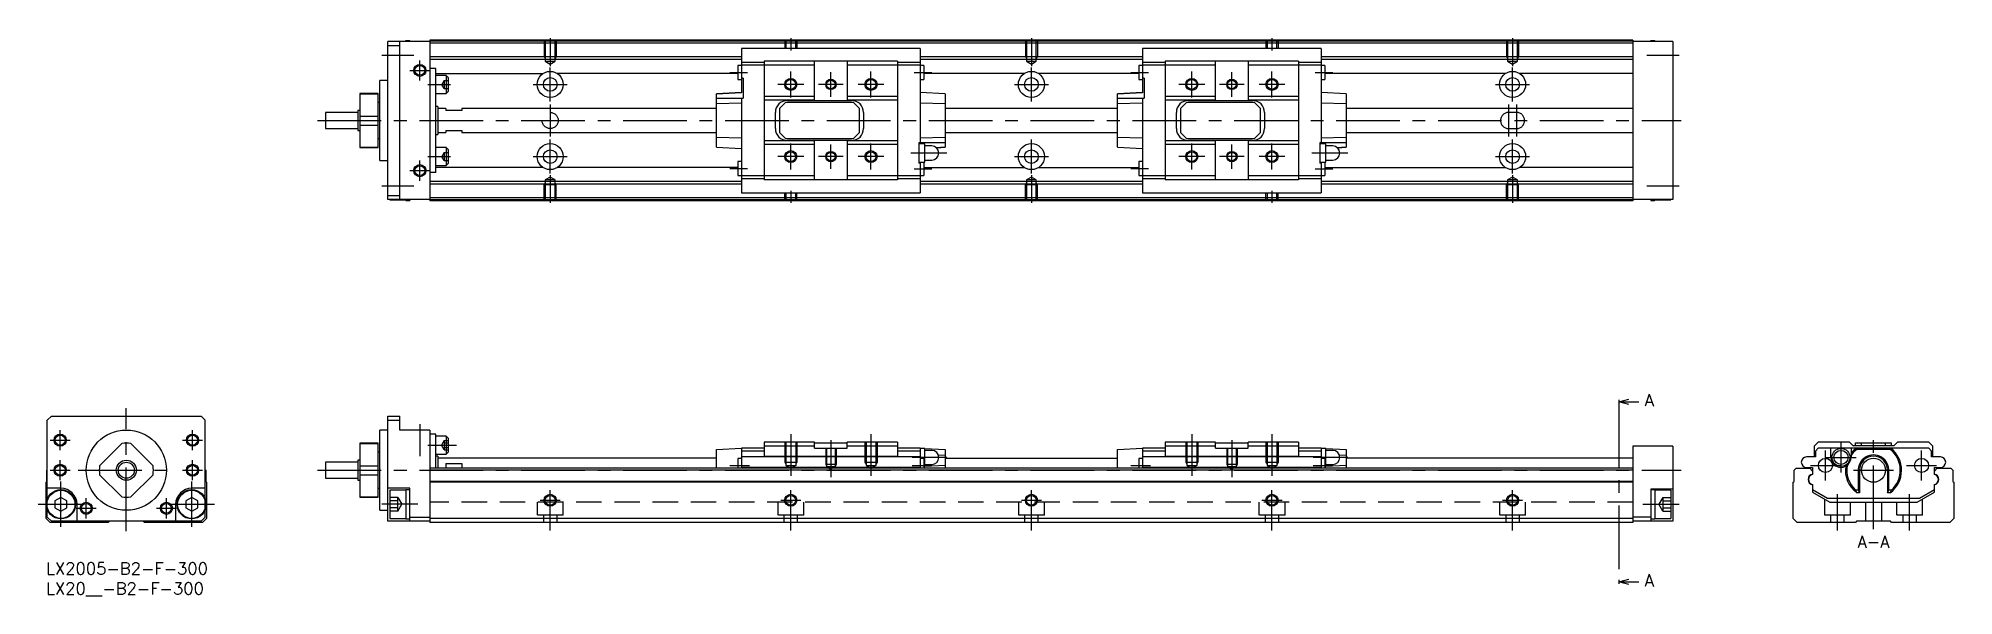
# Model space of a CAD drawing. Extents: x -2 to 476, y -8 to 131.
import ezdxf

# ---------------------------------------------------------------- set-up
doc = ezdxf.new("R2010")
doc.units = 0
doc.header["$LTSCALE"] = 0.5
doc.linetypes.add('CENTER', pattern=[50.8, 31.75, -6.35, 6.35, -6.35])
doc.linetypes.add('DASHED', pattern=[19.05, 12.7, -6.35])
for name, color, linetype in [('MSM_CENTER', 1, 'CENTER'), ('MSM_CONTINUOUS', 7, 'CONTINUOUS'), ('MSM_DASHED', 4, 'DASHED'), ('MSM_NARROW', 5, 'CONTINUOUS'), ('MSM_PART_NUMBER', 7, 'CONTINUOUS')]:
    doc.layers.add(name, color=color, linetype=linetype)
doc.styles.get("Standard").update_dxf_attribs({"font": 'txt.shx', "height": 1, "bigfont": 'bigfont.shx'})

# ---------------------------------------------------------------- blocks, each defined once
blk = doc.blocks.new('*U2')
at = {"layer": 'MSM_PART_NUMBER'}
blk.add_text('LX2005-B2-F-300', height=3, dxfattribs=at).set_placement((0, -3))
blk = doc.blocks.new('*U3')
at = {"layer": 'MSM_PART_NUMBER'}
blk.add_text('LX20__-B2-F-300', height=3, dxfattribs=at).set_placement((0, -8))

msp = doc.modelspace()

# ---------------------------------------------------------------- linework, layer by layer
at = {"layer": 'MSM_CENTER'}
for p, q in [((125.7, 130.7), (125.7, 123.79)), ((185.7, 130.7), (185.7, 127.7)), ((245.7, 130.7), (245.7, 123.79)), ((305.7, 130.7), (305.7, 127.7)), ((365.7, 130.7), (365.7, 123.79)), ((83.7, 126.5), (91.7, 126.5)), ((93.2, 120.2), (93.2, 125.2)), ((399.2, 126.5), (407.2, 126.5)), ((90.7, 122.7), (95.7, 122.7)), ((125.7, 114.95), (125.7, 123.45)), ((170.5, 122.2), (174.9, 122.2)), ((185.7, 115.97), (185.7, 122.43)), ((195.7, 116.14), (195.7, 122.26)), ((205.7, 115.97), (205.7, 122.43)), ((216.5, 122.2), (220.9, 122.2)), ((245.7, 114.95), (245.7, 123.45)), ((270.5, 122.2), (274.9, 122.2)), ((285.7, 115.97), (285.7, 122.43)), ((295.7, 116.14), (295.7, 122.26)), ((305.7, 115.97), (305.7, 122.43)), ((316.5, 122.2), (320.9, 122.2)), ((365.7, 114.95), (365.7, 123.45)), ((95.2, 119.2), (100.8, 119.2)), ((121.45, 119.2), (129.95, 119.2)), ((188.93, 119.2), (182.47, 119.2)), ((198.76, 119.2), (192.64, 119.2)), ((208.93, 119.2), (202.47, 119.2)), ((241.45, 119.2), (249.95, 119.2)), ((288.93, 119.2), (282.47, 119.2)), ((298.76, 119.2), (292.64, 119.2)), ((308.93, 119.2), (302.47, 119.2)), ((361.45, 119.2), (369.95, 119.2)), ((67.7, 110.2), (407.7, 110.2)), ((125.7, 114.2), (125.7, 106.2)), ((364.7, 114.2), (364.7, 106.2)), ((366.7, 114.2), (366.7, 106.2)), ((125.7, 96.95), (125.7, 105.45)), ((245.7, 96.95), (245.7, 105.45)), ((365.7, 96.95), (365.7, 105.45)), ((95.2, 101.2), (100.8, 101.2)), ((121.45, 101.2), (129.95, 101.2)), ((188.93, 101.2), (182.47, 101.2)), ((185.7, 97.97), (185.7, 104.43)), ((198.76, 101.2), (192.64, 101.2)), ((195.7, 98.14), (195.7, 104.26)), ((208.93, 101.2), (202.47, 101.2)), ((205.7, 97.97), (205.7, 104.43)), ((224.6, 102.1), (215.6, 102.1)), ((241.45, 101.2), (249.95, 101.2)), ((288.93, 101.2), (282.47, 101.2)), ((285.7, 97.97), (285.7, 104.43)), ((298.76, 101.2), (292.64, 101.2)), ((295.7, 98.14), (295.7, 104.26)), ((308.93, 101.2), (302.47, 101.2)), ((305.7, 97.97), (305.7, 104.43)), ((324.6, 102.1), (315.6, 102.1)), ((361.45, 101.2), (369.95, 101.2)), ((90.7, 97.7), (95.7, 97.7)), ((93.2, 95.2), (93.2, 100.2)), ((125.7, 96.61), (125.7, 89.7)), ((170.5, 98.2), (174.9, 98.2)), ((216.5, 98.15), (220.9, 98.15)), ((245.7, 96.61), (245.7, 89.7)), ((270.5, 98.2), (274.9, 98.2)), ((316.5, 98.15), (320.9, 98.15)), ((365.7, 96.61), (365.7, 89.7)), ((83.7, 93.9), (91.7, 93.9)), ((185.7, 92.7), (185.7, 89.7)), ((305.7, 92.7), (305.7, 89.7)), ((399.2, 93.9), (407.2, 93.9)), ((20, 7.8), (20, 38.5)), ((392.2, 39.58), (392.2, -4.33)), ((93.2, 34.5), (93.2, 26.5)), ((1, 30.5), (6, 30.5)), ((3.5, 28), (3.5, 33)), ((34, 30.5), (39, 30.5)), ((36.5, 28), (36.5, 33)), ((95.2, 29.25), (102.3, 29.25)), ((185.7, 32), (185.7, 21.6)), ((195.7, 30.5), (195.7, 21.3)), ((205.7, 32), (205.7, 21.6)), ((285.7, 32), (285.7, 21.6)), ((295.7, 30.5), (295.7, 21.3)), ((305.7, 32), (305.7, 21.6)), ((447.6, 22.45), (447.6, 29.95)), ((455.7, 8.3), (455.7, 31.1)), ((3.5, 20.5), (3.5, 25.5)), ((36.5, 20.5), (36.5, 25.5)), ((170.5, 24.2), (175.4, 24.2)), ((224.6, 26.2), (216, 26.2)), ((216, 24.2), (220.9, 24.2)), ((270.5, 24.2), (275.4, 24.2)), ((324.6, 26.2), (316, 26.2)), ((316, 24.2), (320.9, 24.2)), ((439.95, 24.2), (447.45, 24.2)), ((443.7, 20.45), (443.7, 27.95)), ((443.85, 26.2), (451.35, 26.2)), ((463.95, 24.2), (471.45, 24.2)), ((467.7, 20.45), (467.7, 27.95)), ((1, 23), (6, 23)), ((3.7, 8.85), (3.7, 20.15)), ((8, 23), (32, 23)), ((34, 23), (39, 23)), ((36.3, 8.85), (36.3, 20.15)), ((67.7, 23), (407.7, 23)), ((450.7, 23), (460.7, 23)), ((-1.95, 14.5), (9.35, 14.5)), ((10, 11), (10, 16)), ((30, 11), (30, 16)), ((30.65, 14.5), (41.95, 14.5)), ((92.7, 14.5), (83.7, 14.5)), ((123.2, 15.5), (128.2, 15.5)), ((125.7, 8), (125.7, 18)), ((183.2, 15.5), (188.2, 15.5)), ((185.7, 8), (185.7, 18)), ((243.2, 15.5), (248.2, 15.5)), ((245.7, 8), (245.7, 18)), ((303.2, 15.5), (308.2, 15.5)), ((305.7, 8), (305.7, 18)), ((363.2, 15.5), (368.2, 15.5)), ((365.7, 8), (365.7, 18)), ((398.2, 14.5), (407.2, 14.5)), ((446.7, 8), (446.7, 17)), ((464.7, 8), (464.7, 17)), ((7.5, 13.5), (12.5, 13.5)), ((27.5, 13.5), (32.5, 13.5))]:
    msp.add_line(p, q, dxfattribs=at)
at = {"layer": 'MSM_CONTINUOUS'}
for p, q in [((95.7, 129.9), (85.2, 129.9)), ((85.2, 90.5), (85.2, 129.9)), ((85.7, 129.9), (85.7, 130)), ((85.7, 130), (89.7, 130)), ((88.2, 90.5), (88.2, 129.9)), ((89.7, 129.9), (89.7, 130.15)), ((89.7, 130.15), (90.7, 130.15)), ((90.7, 129.9), (90.7, 130.15)), ((395.7, 130.2), (95.7, 130.2)), ((95.7, 130.2), (95.7, 90.2)), ((395.7, 130), (95.7, 130)), ((395.7, 129.5), (95.7, 129.5)), ((395.7, 130.2), (395.7, 90.2)), ((405.7, 129.9), (395.7, 129.9)), ((400.2, 129.9), (400.2, 130.15)), ((400.2, 130.15), (401.2, 130.15)), ((401.2, 129.9), (401.2, 130.15)), ((401.2, 130), (405.2, 130)), ((405.2, 129.9), (405.2, 130)), ((405.7, 129.9), (405.7, 90.5)), ((85.2, 128.9), (88.2, 128.9)), ((173.4, 126.1), (95.7, 126.1)), ((173.4, 125.4), (95.7, 125.4)), ((173.4, 128.2), (173.4, 117.13)), ((218, 128.2), (173.4, 128.2)), ((179.1, 124.7), (173.4, 124.7)), ((212.3, 125), (179.1, 125)), ((179.1, 125), (179.1, 95.4)), ((191.6, 115.2), (191.6, 125)), ((199.8, 125), (199.8, 115.2)), ((212.3, 125), (212.3, 95.4)), ((218, 124.7), (212.3, 124.7)), ((218, 128.2), (218, 104.6)), ((273.4, 126.1), (218, 126.1)), ((273.4, 125.4), (218, 125.4)), ((273.4, 128.2), (273.4, 117.13)), ((318, 128.2), (273.4, 128.2)), ((279.1, 124.7), (273.4, 124.7)), ((312.3, 125), (279.1, 125)), ((279.1, 125), (279.1, 95.4)), ((291.6, 115.2), (291.6, 125)), ((299.8, 125), (299.8, 115.2)), ((312.3, 125), (312.3, 95.4)), ((318, 124.7), (312.3, 124.7)), ((318, 128.2), (318, 104.6)), ((395.7, 126.1), (318, 126.1)), ((395.7, 125.4), (318, 125.4)), ((85.2, 120.2), (83.2, 120.2)), ((83.2, 100.2), (83.2, 120.2)), ((97.2, 123.2), (95.7, 123.2)), ((97.2, 97.2), (97.2, 123.2)), ((97.2, 121.94), (123.95, 121.94)), ((99.8, 121.45), (97.2, 121.45)), ((99.8, 121.45), (99.8, 116.95)), ((100.3, 120.95), (99.8, 121.45)), ((100.3, 120.95), (100.3, 117.45)), ((172.5, 121.94), (127.45, 121.94)), ((172.5, 123.95), (172.5, 120.45)), ((173.4, 123.95), (172.5, 123.95)), ((172.5, 120.45), (173.4, 120.45)), ((179.1, 123.99), (173.4, 123.99)), ((173.8, 120.8), (173.4, 120.8)), ((173.8, 120.8), (173.8, 115.8)), ((191.6, 124), (179.1, 124)), ((212.3, 124), (199.8, 124)), ((218, 123.99), (212.3, 123.99)), ((218.9, 123.95), (218, 123.95)), ((218, 120.45), (218.9, 120.45)), ((218.9, 123.95), (218.9, 120.45)), ((243.95, 121.94), (218.9, 121.94)), ((272.5, 121.94), (247.45, 121.94)), ((272.5, 123.95), (272.5, 120.45)), ((273.4, 123.95), (272.5, 123.95)), ((272.5, 120.45), (273.4, 120.45)), ((279.1, 123.99), (273.4, 123.99)), ((273.8, 120.8), (273.4, 120.8)), ((273.8, 120.8), (273.8, 115.8)), ((291.6, 124), (279.1, 124)), ((312.3, 124), (299.8, 124)), ((318, 123.99), (312.3, 123.99)), ((318.9, 123.95), (318, 123.95)), ((318, 120.45), (318.9, 120.45)), ((318.9, 123.95), (318.9, 120.45)), ((363.95, 121.94), (318.9, 121.94)), ((395.7, 121.94), (367.45, 121.94)), ((82.8, 116.95), (78.2, 116.95)), ((78.2, 116.95), (78.2, 103.45)), ((78.2, 116.86), (82.8, 116.86)), ((82.8, 103.45), (82.8, 116.95)), ((83.2, 114.7), (82.8, 114.7)), ((97.2, 116.95), (99.8, 116.95)), ((99.8, 116.95), (100.3, 117.45)), ((173.4, 117.2), (167.2, 116.88)), ((173.4, 117.13), (167.2, 116.76)), ((167.2, 103.52), (167.2, 116.88)), ((167.2, 115.8), (173.8, 115.8)), ((173.4, 115.8), (173.4, 92.2)), ((191.6, 116.2), (179.1, 116.2)), ((191.6, 115.3), (179.1, 115.3)), ((184.35, 114.7), (182.85, 113.2)), ((201.35, 114.7), (184.35, 114.7)), ((184.85, 115.2), (200.85, 115.2)), ((212.3, 116.2), (199.8, 116.2)), ((212.3, 115.3), (199.8, 115.3)), ((202.85, 113.2), (201.35, 114.7)), ((224.2, 116.88), (218, 117.2)), ((224.2, 116.88), (224.2, 103.52)), ((273.4, 117.2), (267.2, 116.88)), ((273.4, 117.13), (267.2, 116.76)), ((267.2, 103.52), (267.2, 116.88)), ((267.2, 115.8), (273.8, 115.8)), ((273.4, 115.8), (273.4, 92.2)), ((291.6, 116.2), (279.1, 116.2)), ((291.6, 115.3), (279.1, 115.3)), ((284.35, 114.7), (282.85, 113.2)), ((301.35, 114.7), (284.35, 114.7)), ((284.85, 115.2), (300.85, 115.2)), ((312.3, 116.2), (299.8, 116.2)), ((312.3, 115.3), (299.8, 115.3)), ((302.85, 113.2), (301.35, 114.7)), ((324.2, 116.88), (318, 117.2)), ((324.2, 116.88), (324.2, 103.52)), ((69.7, 112.2), (69.7, 108.2)), ((77.7, 112.2), (69.7, 112.2)), ((77.7, 112.7), (77.7, 107.7)), ((78.2, 112.7), (77.7, 112.7)), ((78.2, 111.32), (82.8, 111.32)), ((97.7, 113.7), (97.2, 113.7)), ((97.7, 113.7), (97.7, 106.7)), ((99.7, 113.2), (97.7, 113.2)), ((99.7, 113.2), (99.7, 112.7)), ((103.7, 112.7), (99.7, 112.7)), ((103.7, 113.2), (103.7, 112.7)), ((167.2, 113.2), (103.7, 113.2)), ((173.4, 114.53), (167.2, 114.39)), ((181.85, 108.2), (181.85, 112.2)), ((182.85, 113.2), (182.85, 107.2)), ((202.85, 107.2), (202.85, 113.2)), ((203.85, 112.2), (203.85, 108.2)), ((224.2, 114.39), (218, 114.53)), ((267.2, 113.2), (224.2, 113.2)), ((273.4, 114.53), (267.2, 114.39)), ((281.85, 108.2), (281.85, 112.2)), ((282.85, 113.2), (282.85, 107.2)), ((302.85, 107.2), (302.85, 113.2)), ((303.85, 112.2), (303.85, 108.2)), ((324.2, 114.39), (318, 114.53)), ((395.7, 113.2), (324.2, 113.2)), ((69.7, 108.2), (77.7, 108.2)), ((77.7, 107.7), (78.2, 107.7)), ((78.2, 109.08), (82.8, 109.08)), ((82.8, 105.7), (83.2, 105.7)), ((97.2, 106.7), (97.7, 106.7)), ((97.7, 107.2), (99.7, 107.2)), ((99.7, 107.7), (103.7, 107.7)), ((99.7, 107.7), (99.7, 107.2)), ((103.7, 107.7), (103.7, 107.2)), ((103.7, 107.2), (167.2, 107.2)), ((167.2, 106.01), (173.4, 105.87)), ((191.6, 105.1), (179.1, 105.1)), ((182.85, 107.2), (184.35, 105.7)), ((184.35, 105.7), (201.35, 105.7)), ((200.85, 105.2), (184.85, 105.2)), ((191.6, 95.4), (191.6, 105.2)), ((199.8, 105.2), (199.8, 95.4)), ((212.3, 105.1), (199.8, 105.1)), ((201.35, 105.7), (202.85, 107.2)), ((218, 105.87), (224.2, 106.01)), ((224.2, 107.2), (267.2, 107.2)), ((267.2, 106.01), (273.4, 105.87)), ((291.6, 105.1), (279.1, 105.1)), ((282.85, 107.2), (284.35, 105.7)), ((284.35, 105.7), (301.35, 105.7)), ((300.85, 105.2), (284.85, 105.2)), ((291.6, 95.4), (291.6, 105.2)), ((299.8, 105.2), (299.8, 95.4)), ((312.3, 105.1), (299.8, 105.1)), ((301.35, 105.7), (302.85, 107.2)), ((318, 105.87), (324.2, 106.01)), ((324.2, 107.2), (395.7, 107.2)), ((78.2, 103.54), (82.8, 103.54)), ((78.2, 103.45), (82.8, 103.45)), ((99.8, 103.45), (97.2, 103.45)), ((100.3, 102.95), (99.8, 103.45)), ((99.8, 103.45), (99.8, 98.95)), ((100.3, 102.95), (100.3, 99.45)), ((167.2, 103.52), (173.4, 103.2)), ((191.6, 104.2), (179.1, 104.2)), ((212.3, 104.2), (199.8, 104.2)), ((217.6, 104.6), (217.6, 99.6)), ((224.2, 104.6), (217.6, 104.6)), ((219.1, 104.35), (217.6, 104.35)), ((219.1, 99.85), (219.1, 104.35)), ((220.85, 103.85), (219.1, 103.85)), ((219.1, 100.35), (220.85, 100.35)), ((221.9, 103.5), (224.2, 103.64)), ((222.01, 103.41), (224.2, 103.52)), ((267.2, 103.52), (273.4, 103.2)), ((291.6, 104.2), (279.1, 104.2)), ((312.3, 104.2), (299.8, 104.2)), ((317.6, 104.6), (317.6, 99.6)), ((324.2, 104.6), (317.6, 104.6)), ((319.1, 104.35), (317.6, 104.35)), ((319.1, 99.85), (319.1, 104.35)), ((320.85, 103.85), (319.1, 103.85)), ((319.1, 100.35), (320.85, 100.35)), ((321.9, 103.5), (324.2, 103.64)), ((322.01, 103.41), (324.2, 103.52)), ((83.2, 100.2), (85.2, 100.2)), ((97.2, 97.2), (95.7, 97.2)), ((97.2, 98.95), (99.8, 98.95)), ((123.95, 98.46), (97.2, 98.46)), ((99.8, 98.95), (100.3, 99.45)), ((172.5, 98.46), (127.45, 98.46)), ((172.5, 99.95), (172.5, 96.45)), ((173.4, 99.95), (172.5, 99.95)), ((172.5, 96.45), (173.4, 96.45)), ((179.1, 96.41), (173.4, 96.41)), ((179.1, 95.7), (173.4, 95.7)), ((191.6, 96.4), (179.1, 96.4)), ((212.3, 96.4), (199.8, 96.4)), ((218, 96.41), (212.3, 96.41)), ((218, 95.7), (212.3, 95.7)), ((217.6, 99.85), (219.1, 99.85)), ((218, 99.6), (217.6, 99.6)), ((218, 99.85), (218, 92.2)), ((218, 96.45), (218.9, 96.45)), ((218.9, 99.85), (218.9, 96.45)), ((218.9, 98.46), (243.95, 98.46)), ((247.45, 98.46), (272.5, 98.46)), ((272.5, 99.95), (272.5, 96.45)), ((273.4, 99.95), (272.5, 99.95)), ((272.5, 96.45), (273.4, 96.45)), ((279.1, 96.41), (273.4, 96.41)), ((279.1, 95.7), (273.4, 95.7)), ((291.6, 96.4), (279.1, 96.4)), ((312.3, 96.4), (299.8, 96.4)), ((318, 96.41), (312.3, 96.41)), ((318, 95.7), (312.3, 95.7)), ((317.6, 99.85), (319.1, 99.85)), ((318, 99.6), (317.6, 99.6)), ((318, 99.85), (318, 92.2)), ((318, 96.45), (318.9, 96.45)), ((318.9, 99.85), (318.9, 96.45)), ((318.9, 98.46), (363.95, 98.46)), ((395.7, 98.46), (367.45, 98.46)), ((85.2, 91.5), (88.2, 91.5)), ((173.4, 95), (95.7, 95)), ((173.4, 94.3), (95.7, 94.3)), ((395.7, 90.9), (95.7, 90.9)), ((173.4, 92.2), (218, 92.2)), ((212.3, 95.4), (179.1, 95.4)), ((273.4, 95), (218, 95)), ((273.4, 94.3), (218, 94.3)), ((273.4, 92.2), (318, 92.2)), ((312.3, 95.4), (279.1, 95.4)), ((395.7, 95), (318, 95)), ((395.7, 94.3), (318, 94.3)), ((95.7, 90.5), (85.2, 90.5)), ((85.7, 90.5), (85.7, 90.4)), ((85.7, 90.4), (89.7, 90.4)), ((89.7, 90.5), (89.7, 90.25)), ((89.7, 90.25), (90.7, 90.25)), ((90.7, 90.5), (90.7, 90.25)), ((395.7, 90.4), (95.7, 90.4)), ((395.7, 90.2), (95.7, 90.2)), ((405.7, 90.5), (395.7, 90.5)), ((400.2, 90.5), (400.2, 90.25)), ((400.2, 90.25), (401.2, 90.25)), ((401.2, 90.5), (401.2, 90.25)), ((401.2, 90.4), (405.2, 90.4)), ((405.2, 90.5), (405.2, 90.4)), ((392.2, 40.08), (394.7, 40.75)), ((392.2, 40.58), (392.2, 39.58)), ((394.7, 39.41), (392.2, 40.08)), ((392.2, 40.08), (397.2, 40.08)), ((1.3, 36.5), (0.3, 35.5)), ((0.3, 15.83), (0.3, 35.5)), ((1.3, 36.5), (38.7, 36.5)), ((39.7, 35.5), (38.7, 36.5)), ((39.7, 15.83), (39.7, 35.5)), ((85.2, 10.3), (85.2, 36.5)), ((85.2, 36.5), (88.2, 36.5)), ((85.2, 35.5), (88.2, 35.5)), ((88.2, 33), (88.2, 36.5)), ((13.34, 24.12), (18.88, 29.66)), ((21.12, 29.66), (26.66, 24.12)), ((82.8, 29.75), (78.2, 29.75)), ((78.2, 29.75), (78.2, 16.25)), ((78.2, 29.66), (82.8, 29.66)), ((82.8, 16.25), (82.8, 29.75)), ((85.2, 33), (83.2, 33)), ((83.2, 13), (83.2, 33)), ((95.7, 33), (88.2, 33)), ((95.7, 33), (95.7, 10)), ((97.2, 32), (95.7, 32)), ((97.2, 23.5), (97.2, 32)), ((99.8, 31.5), (97.2, 31.5)), ((100.3, 31), (99.8, 31.5)), ((99.8, 31.5), (99.8, 27)), ((100.3, 31), (100.3, 27.5)), ((179.1, 30), (179.1, 26.43)), ((191.6, 30), (179.1, 30)), ((191.6, 29), (179.1, 29)), ((191.6, 28.5), (191.6, 30)), ((191.6, 29.8), (199.8, 29.8)), ((199.8, 28.5), (199.8, 30)), ((212.3, 30), (199.8, 30)), ((212.3, 29), (199.8, 29)), ((212.3, 30), (212.3, 26.43)), ((279.1, 30), (279.1, 26.43)), ((291.6, 30), (279.1, 30)), ((291.6, 29), (279.1, 29)), ((291.6, 28.5), (291.6, 30)), ((291.6, 29.8), (299.8, 29.8)), ((299.8, 28.5), (299.8, 30)), ((312.3, 30), (299.8, 30)), ((312.3, 29), (299.8, 29)), ((312.3, 30), (312.3, 26.43)), ((405.7, 29), (395.7, 29)), ((395.7, 29), (395.7, 10)), ((405.7, 29), (405.7, 10.3)), ((441.9, 30), (440.9, 29)), ((440.9, 29), (440.9, 26.43)), ((449.7, 30), (441.9, 30)), ((450.6, 29.1), (449.7, 30)), ((460.8, 29.1), (450.6, 29.1)), ((451.2, 29.1), (451.2, 29.8)), ((451.2, 29.8), (460.2, 29.8)), ((452.7, 29.1), (452.7, 29.8)), ((458.7, 29.1), (458.7, 29.8)), ((460.2, 29.1), (460.2, 29.8)), ((461.7, 30), (460.8, 29.1)), ((469.5, 30), (461.7, 30)), ((470.5, 29), (469.5, 30)), ((470.5, 26.43), (470.5, 29)), ((77.7, 25), (69.7, 25)), ((69.7, 25), (69.7, 21)), ((78.2, 25.5), (77.7, 25.5)), ((77.7, 25.5), (77.7, 20.5)), ((78.2, 24.12), (82.8, 24.12)), ((83.2, 27.5), (82.8, 27.5)), ((97.2, 27), (99.8, 27)), ((97.7, 26.5), (97.2, 26.5)), ((97.7, 26.5), (97.7, 23.5)), ((167.2, 26), (97.7, 26)), ((99.7, 24.66), (103.7, 24.66)), ((99.7, 24.66), (99.7, 23.5)), ((99.8, 27), (100.3, 27.5)), ((103.7, 24.66), (103.7, 23.5)), ((167.2, 28.2), (173.4, 28.5)), ((167.2, 23.5), (167.2, 28.2)), ((173.4, 25.95), (172.5, 25.95)), ((172.5, 25.95), (172.5, 23.5)), ((179.1, 28.5), (173.4, 28.5)), ((173.4, 28.5), (173.4, 23.5)), ((179.1, 27.79), (173.4, 27.79)), ((218, 26.3), (173.4, 26.3)), ((212.3, 26.43), (179.1, 26.43)), ((191.6, 28.5), (199.8, 28.5)), ((218, 28.5), (212.3, 28.5)), ((218, 27.79), (212.3, 27.79)), ((218, 28.5), (219.02, 28.45)), ((218, 28.5), (218, 23.5)), ((219.1, 28.45), (218, 28.45)), ((218.9, 25.95), (218, 25.95)), ((218.9, 25.95), (218.9, 23.5)), ((218.9, 23.95), (219.1, 23.95)), ((219.1, 28.45), (224.2, 28.2)), ((219.1, 23.95), (219.1, 28.45)), ((220.85, 27.95), (219.1, 27.95)), ((219.1, 24.45), (220.85, 24.45)), ((219.1, 24.03), (224.2, 24.23)), ((224.2, 26.63), (222.5, 26.79)), ((224.2, 28.2), (224.2, 23.5)), ((224.2, 26), (267.2, 26)), ((267.2, 28.2), (273.4, 28.5)), ((267.2, 23.5), (267.2, 28.2)), ((273.4, 25.95), (272.5, 25.95)), ((272.5, 25.95), (272.5, 23.5)), ((279.1, 28.5), (273.4, 28.5)), ((273.4, 28.5), (273.4, 23.5)), ((279.1, 27.79), (273.4, 27.79)), ((318, 26.3), (273.4, 26.3)), ((312.3, 26.43), (279.1, 26.43)), ((291.6, 28.5), (299.8, 28.5)), ((318, 28.5), (312.3, 28.5)), ((318, 27.79), (312.3, 27.79)), ((318, 28.5), (319.02, 28.45)), ((318, 28.5), (318, 23.5)), ((319.1, 28.45), (318, 28.45)), ((318.9, 25.95), (318, 25.95)), ((318.9, 25.95), (318.9, 23.5)), ((318.9, 23.95), (319.1, 23.95)), ((319.1, 28.45), (324.2, 28.2)), ((319.1, 23.95), (319.1, 28.45)), ((320.85, 27.95), (319.1, 27.95)), ((319.1, 24.45), (320.85, 24.45)), ((319.1, 24.03), (324.2, 24.23)), ((324.2, 26.63), (322.5, 26.79)), ((324.2, 28.2), (324.2, 23.5)), ((395.7, 26), (324.2, 26)), ((441.2, 26.3), (439, 26.3)), ((440.9, 26.43), (441.2, 26.43)), ((441.91, 28.5), (441.2, 27.79)), ((441.2, 27.79), (441.2, 26.3)), ((469.49, 28.5), (441.91, 28.5)), ((445.1, 26.2), (445.1, 28.5)), ((450.1, 28.5), (450.1, 26.2)), ((451.37, 28.5), (451.51, 28.2)), ((459.89, 28.2), (451.51, 28.2)), ((459.89, 28.2), (460.03, 28.5)), ((470.2, 27.79), (469.49, 28.5)), ((470.2, 26.3), (470.2, 27.79)), ((470.2, 26.43), (470.5, 26.43)), ((472.4, 26.3), (470.2, 26.3)), ((0, 20), (0.2, 20.2)), ((0, 11), (0, 20)), ((0.2, 23), (0.3, 23.1)), ((0.2, 20.2), (0.2, 23)), ((18.88, 16.34), (13.34, 21.88)), ((26.66, 21.88), (21.12, 16.34)), ((39.7, 23.1), (39.8, 23)), ((39.8, 23), (39.8, 20.2)), ((39.8, 20.2), (40, 20)), ((40, 20), (40, 11)), ((69.7, 21), (77.7, 21)), ((77.7, 20.5), (78.2, 20.5)), ((78.2, 21.88), (82.8, 21.88)), ((395.7, 23.5), (95.7, 23.5)), ((395.7, 23), (95.7, 23)), ((395.7, 20.2), (95.7, 20.2)), ((395.7, 20), (95.7, 20)), ((218, 23.7), (173.4, 23.7)), ((318, 23.7), (273.4, 23.7)), ((435.7, 20), (435.9, 20.2)), ((435.7, 11), (435.7, 20)), ((435.9, 23), (436.4, 23.5)), ((435.9, 20.2), (435.9, 23)), ((436.4, 23.5), (439.8, 23.5)), ((439, 23.7), (440.5, 23.7)), ((439.8, 23.5), (440.5, 22.8)), ((440.5, 23.7), (440.5, 21.96)), ((440.5, 19.44), (440.5, 17.5)), ((451.91, 22.68), (451.91, 18.04)), ((452.2, 23), (452.2, 17.38)), ((459.2, 23), (459.2, 17.38)), ((459.49, 18.04), (459.49, 22.68)), ((470.9, 21.96), (470.9, 23.7)), ((470.9, 23.7), (472.4, 23.7)), ((470.9, 22.8), (471.6, 23.5)), ((470.9, 17.5), (470.9, 19.44)), ((471.6, 23.5), (475, 23.5)), ((475, 23.5), (475.5, 23)), ((475.5, 23), (475.5, 20.2)), ((475.5, 20.2), (475.7, 20)), ((475.7, 20), (475.7, 11)), ((3.7, 18.5), (0.3, 18.5)), ((3.7, 16.23), (2.2, 15.37)), ((2.2, 15.37), (2.2, 13.63)), ((5.2, 15.37), (3.7, 16.23)), ((5.2, 13.63), (5.2, 15.37)), ((7.7, 10.3), (7.7, 14.5)), ((32.3, 14.5), (32.3, 10.3)), ((36.3, 16.23), (34.8, 15.37)), ((34.8, 15.37), (34.8, 13.63)), ((39.7, 18.5), (36.3, 18.5)), ((37.8, 15.37), (36.3, 16.23)), ((37.8, 13.63), (37.8, 15.37)), ((78.2, 16.34), (82.8, 16.34)), ((78.2, 16.25), (82.8, 16.25)), ((82.8, 18.5), (83.2, 18.5)), ((90.7, 18.5), (85.2, 18.5)), ((85.7, 18), (85.7, 11)), ((89.7, 18), (85.7, 18)), ((89.7, 18.15), (89.7, 10.85)), ((90.7, 18.15), (89.7, 18.15)), ((90.7, 10.3), (90.7, 18.5)), ((405.7, 18.3), (400.2, 18.3)), ((400.2, 18.3), (400.2, 10.3)), ((401.2, 18.15), (400.2, 18.15)), ((401.2, 18.15), (401.2, 10.85)), ((405.2, 18), (401.2, 18)), ((405.2, 18), (405.2, 11)), ((440.5, 18.16), (444.24, 16)), ((440.5, 17.5), (444.83, 15)), ((444.24, 16), (467.16, 16)), ((444.83, 15), (466.57, 15)), ((451.91, 18.04), (451.23, 18.04)), ((452.2, 17.38), (451.53, 17.38)), ((451.91, 18.04), (452.2, 17.38)), ((459.2, 17.38), (459.49, 18.04)), ((459.87, 17.38), (459.2, 17.38)), ((460.17, 18.04), (459.49, 18.04)), ((466.57, 15), (470.9, 17.5)), ((467.16, 16), (470.9, 18.16)), ((1, 10), (0, 11)), ((0.3, 11.3), (0.3, 13.17)), ((0.3, 11.3), (1.3, 10.3)), ((15.5, 10), (1, 10)), ((38.7, 10.3), (1.3, 10.3)), ((2.2, 13.63), (3.7, 12.77)), ((3.7, 12.77), (5.2, 13.63)), ((15.8, 10.3), (15.5, 10)), ((24.5, 10), (24.2, 10.3)), ((39, 10), (24.5, 10)), ((34.8, 13.63), (36.3, 12.77)), ((36.3, 12.77), (37.8, 13.63)), ((38.7, 10.3), (39.7, 11.3)), ((40, 11), (39, 10)), ((39.7, 11.3), (39.7, 13.17)), ((83.2, 13), (85.2, 13)), ((95.7, 10.3), (85.2, 10.3)), ((85.7, 11), (89.7, 11)), ((89.7, 10.85), (90.7, 10.85)), ((90.7, 11.3), (95.7, 11.3)), ((395.7, 11), (95.7, 11)), ((395.7, 10), (95.7, 10)), ((400.2, 11.3), (395.7, 11.3)), ((405.7, 10.3), (395.7, 10.3)), ((400.2, 10.85), (401.2, 10.85)), ((401.2, 11), (405.2, 11)), ((436.7, 10), (435.7, 11)), ((451.2, 10), (436.7, 10)), ((451.5, 10.3), (451.2, 10)), ((459.9, 10.3), (451.5, 10.3)), ((460.2, 10), (459.9, 10.3)), ((474.7, 10), (460.2, 10)), ((475.7, 11), (474.7, 10)), ((392.2, -4.83), (394.7, -4.16)), ((392.2, -4.33), (392.2, -5.33)), ((394.7, -5.5), (392.2, -4.83)), ((392.2, -4.83), (397.2, -4.83))]:
    msp.add_line(p, q, dxfattribs=at)
for centre, radius in [((93.2, 122.7), 1.23), ((125.7, 119.2), 3.25), ((125.7, 119.2), 1.7), ((185.7, 119.2), 1.23), ((195.7, 119.2), 1.06), ((205.7, 119.2), 1.23), ((245.7, 119.2), 3.25), ((245.7, 119.2), 1.7), ((285.7, 119.2), 1.23), ((295.7, 119.2), 1.06), ((305.7, 119.2), 1.23), ((365.7, 119.2), 3.25), ((365.7, 119.2), 1.7), ((125.7, 101.2), 3.25), ((125.7, 101.2), 1.7), ((185.7, 101.2), 1.23), ((195.7, 101.2), 1.06), ((205.7, 101.2), 1.23), ((245.7, 101.2), 3.25), ((245.7, 101.2), 1.7), ((285.7, 101.2), 1.23), ((295.7, 101.2), 1.06), ((305.7, 101.2), 1.23), ((365.7, 101.2), 3.25), ((365.7, 101.2), 1.7), ((93.2, 97.7), 1.23), ((3.5, 30.5), 1.23), ((20, 23), 10), ((36.5, 30.5), 1.23), ((3.5, 23), 1.23), ((20, 23), 2.5), ((20, 23), 2), ((36.5, 23), 1.23), ((443.7, 24.2), 1.75), ((447.6, 26.2), 2.25), ((447.6, 26.2), 1.75), ((455.7, 23), 3), ((467.7, 24.2), 1.75), ((3.7, 14.5), 3.65), ((3.7, 14.5), 3.5), ((10, 13.5), 1.23), ((30, 13.5), 1.23), ((36.3, 14.5), 3.65), ((36.3, 14.5), 3.5), ((125.7, 15.5), 1.23), ((185.7, 15.5), 1.23), ((245.7, 15.5), 1.23), ((305.7, 15.5), 1.23), ((365.7, 15.5), 1.23)]:
    msp.add_circle(centre, radius, dxfattribs=at)
for centre, radius, start, end in [((184.85, 112.2), 3, 90, 180), ((200.85, 112.2), 3, 0, 90), ((284.85, 112.2), 3, 90, 180), ((300.85, 112.2), 3, 0, 90), ((184.85, 108.2), 3, 180, 270), ((200.85, 108.2), 3, 270, 0), ((284.85, 108.2), 3, 180, 270), ((300.85, 108.2), 3, 270, 0), ((220.85, 102.1), 1.75, 270, 90), ((320.85, 102.1), 1.75, 270, 90), ((20, 23), 6.75, 80.4309, 99.5691), ((20, 23), 6.75, 170.4309, 189.5691), ((20, 23), 6.75, 350.4309, 9.5691), ((220.85, 26.2), 1.75, 270, 90), ((320.85, 26.2), 1.75, 270, 90), ((439, 25), 1.3, 90, 270), ((447.6, 26.2), 2.5, 180, 0), ((455.7, 23), 7, 171.8617, 233.4038), ((455.7, 23), 6.68, 169.3812, 227.9598), ((455.7, 23), 7, 128.2132, 143.1301), ((455.7, 23), 6.68, 128.8735, 147.0286), ((455.7, 23), 3.8, 355.1074, 184.8926), ((455.7, 23), 3.5, 0, 180), ((455.7, 23), 7, 306.5962, 51.7868), ((455.7, 23), 6.68, 312.0402, 51.1265), ((472.4, 25), 1.3, 270, 90), ((440.7, 20.7), 1.32, 98.7147, 261.2853), ((440.8, 20.7), 1.3, 103.3424, 256.6576), ((470.7, 20.7), 1.32, 278.7147, 81.2853), ((470.6, 20.7), 1.3, 283.3424, 76.6576), ((3.7, 14.5), 4, 0, 90), ((20, 23), 6.75, 260.4309, 279.5691), ((36.3, 14.5), 4, 90, 180), ((456.77, 20.13), 5.92, 200.6125, 207.6426), ((449.51, 22.42), 11.52, 334.0671, 337.6778)]:
    msp.add_arc(centre, radius, start, end, dxfattribs=at)
at = {"layer": 'MSM_DASHED'}
for p, q in [((124.2, 130.2), (124.2, 126.2)), ((124.47, 130.2), (124.47, 125)), ((126.93, 125), (126.93, 130.2)), ((127.2, 130.2), (127.2, 126.2)), ((184.2, 130.2), (184.2, 128.2)), ((184.47, 130.2), (184.47, 128.2)), ((186.93, 128.2), (186.93, 130.2)), ((187.2, 130.2), (187.2, 128.2)), ((244.2, 130.2), (244.2, 126.2)), ((244.47, 130.2), (244.47, 125)), ((246.93, 125), (246.93, 130.2)), ((247.2, 130.2), (247.2, 126.2)), ((304.2, 130.2), (304.2, 128.2)), ((304.47, 130.2), (304.47, 128.2)), ((306.93, 128.2), (306.93, 130.2)), ((307.2, 130.2), (307.2, 128.2)), ((364.2, 130.2), (364.2, 126.2)), ((364.47, 130.2), (364.47, 125)), ((366.93, 125), (366.93, 130.2)), ((367.2, 130.2), (367.2, 126.2)), ((124.2, 126.2), (127.2, 126.2)), ((124.2, 126.2), (124.47, 125.73)), ((124.47, 125), (126.93, 125)), ((124.47, 125), (125.7, 124.29)), ((125.7, 124.29), (126.93, 125)), ((127.2, 126.2), (126.93, 125.73)), ((244.2, 126.2), (247.2, 126.2)), ((244.2, 126.2), (244.47, 125.73)), ((244.47, 125), (246.93, 125)), ((244.47, 125), (245.7, 124.29)), ((245.7, 124.29), (246.93, 125)), ((247.2, 126.2), (246.93, 125.73)), ((364.2, 126.2), (367.2, 126.2)), ((364.2, 126.2), (364.47, 125.73)), ((364.47, 125), (366.93, 125)), ((364.47, 125), (365.7, 124.29)), ((365.7, 124.29), (366.93, 125)), ((367.2, 126.2), (366.93, 125.73)), ((99.3, 120.2), (98.72, 119.2)), ((99.3, 120.2), (100.3, 120.2)), ((99.3, 120.2), (99.3, 118.2)), ((99.3, 118.2), (98.72, 119.2)), ((99.3, 119.2), (100.3, 119.2)), ((99.3, 118.2), (100.3, 118.2)), ((366.7, 112.2), (364.7, 112.2)), ((364.7, 108.2), (366.7, 108.2)), ((99.3, 102.2), (98.72, 101.2)), ((99.3, 100.2), (98.72, 101.2)), ((99.3, 102.2), (100.3, 102.2)), ((99.3, 102.2), (99.3, 100.2)), ((99.3, 101.2), (100.3, 101.2)), ((99.3, 100.2), (100.3, 100.2)), ((125.7, 96.11), (124.47, 95.4)), ((126.93, 95.4), (125.7, 96.11)), ((245.7, 96.11), (244.47, 95.4)), ((246.93, 95.4), (245.7, 96.11)), ((365.7, 96.11), (364.47, 95.4)), ((366.93, 95.4), (365.7, 96.11)), ((124.2, 94.2), (124.47, 94.67)), ((127.2, 94.2), (124.2, 94.2)), ((124.2, 90.2), (124.2, 94.2)), ((126.93, 95.4), (124.47, 95.4)), ((124.47, 95.4), (124.47, 90.2)), ((126.93, 90.2), (126.93, 95.4)), ((127.2, 94.2), (126.93, 94.67)), ((127.2, 90.2), (127.2, 94.2)), ((184.2, 90.2), (184.2, 92.2)), ((184.47, 92.2), (184.47, 90.2)), ((186.93, 90.2), (186.93, 92.2)), ((187.2, 90.2), (187.2, 92.2)), ((244.2, 94.2), (244.47, 94.67)), ((247.2, 94.2), (244.2, 94.2)), ((244.2, 90.2), (244.2, 94.2)), ((246.93, 95.4), (244.47, 95.4)), ((244.47, 95.4), (244.47, 90.2)), ((246.93, 90.2), (246.93, 95.4)), ((247.2, 94.2), (246.93, 94.67)), ((247.2, 90.2), (247.2, 94.2)), ((304.2, 90.2), (304.2, 92.2)), ((304.47, 92.2), (304.47, 90.2)), ((306.93, 90.2), (306.93, 92.2)), ((307.2, 90.2), (307.2, 92.2)), ((364.2, 94.2), (364.47, 94.67)), ((367.2, 94.2), (364.2, 94.2)), ((364.2, 90.2), (364.2, 94.2)), ((364.47, 95.4), (364.47, 90.2)), ((366.93, 95.4), (364.47, 95.4)), ((366.93, 90.2), (366.93, 95.4)), ((367.2, 94.2), (366.93, 94.67)), ((367.2, 90.2), (367.2, 94.2)), ((99.3, 30.4), (98.63, 29.25)), ((99.3, 28.1), (98.63, 29.25)), ((99.3, 30.4), (100.3, 30.4)), ((99.3, 30.4), (99.3, 28.1)), ((99.3, 29.83), (100.3, 29.83)), ((99.3, 28.67), (100.3, 28.67)), ((184.2, 30), (184.2, 25)), ((184.47, 30), (184.47, 24.21)), ((186.93, 30), (186.93, 24.21)), ((187.2, 30), (187.2, 25)), ((204.2, 30), (204.2, 25)), ((204.47, 30), (204.47, 24.21)), ((206.93, 30), (206.93, 24.21)), ((207.2, 30), (207.2, 25)), ((284.2, 30), (284.2, 25)), ((284.47, 30), (284.47, 24.21)), ((286.93, 30), (286.93, 24.21)), ((287.2, 30), (287.2, 25)), ((304.2, 30), (304.2, 25)), ((304.47, 30), (304.47, 24.21)), ((306.93, 30), (306.93, 24.21)), ((307.2, 30), (307.2, 25)), ((99.3, 28.1), (100.3, 28.1)), ((184.2, 25), (187.2, 25)), ((184.2, 25), (184.47, 24.53)), ((184.47, 24.21), (186.93, 24.21)), ((184.47, 24.21), (185.7, 23.5)), ((186.93, 24.21), (185.7, 23.5)), ((187.2, 25), (186.93, 24.53)), ((194.4, 28.5), (194.4, 24.5)), ((194.4, 24.5), (197, 24.5)), ((194.4, 24.5), (194.64, 24.08)), ((194.64, 28.5), (194.64, 23.91)), ((194.64, 23.91), (196.76, 23.91)), ((194.64, 23.91), (195.7, 23.3)), ((196.76, 23.91), (195.7, 23.3)), ((196.76, 28.5), (196.76, 23.91)), ((197, 24.5), (196.76, 24.08)), ((197, 28.5), (197, 24.5)), ((204.2, 25), (207.2, 25)), ((204.2, 25), (204.47, 24.53)), ((204.47, 24.21), (206.93, 24.21)), ((204.47, 24.21), (205.7, 23.5)), ((206.93, 24.21), (205.7, 23.5)), ((207.2, 25), (206.93, 24.53)), ((284.2, 25), (287.2, 25)), ((284.2, 25), (284.47, 24.53)), ((284.47, 24.21), (286.93, 24.21)), ((284.47, 24.21), (285.7, 23.5)), ((286.93, 24.21), (285.7, 23.5)), ((287.2, 25), (286.93, 24.53)), ((294.4, 28.5), (294.4, 24.5)), ((294.4, 24.5), (297, 24.5)), ((294.4, 24.5), (294.64, 24.08)), ((294.64, 28.5), (294.64, 23.91)), ((294.64, 23.91), (296.76, 23.91)), ((294.64, 23.91), (295.7, 23.3)), ((296.76, 23.91), (295.7, 23.3)), ((296.76, 28.5), (296.76, 23.91)), ((297, 24.5), (296.76, 24.08)), ((297, 28.5), (297, 24.5)), ((304.2, 25), (307.2, 25)), ((304.2, 25), (304.47, 24.53)), ((304.47, 24.21), (306.93, 24.21)), ((304.47, 24.21), (305.7, 23.5)), ((306.93, 24.21), (305.7, 23.5)), ((307.2, 25), (306.93, 24.53)), ((0.3, 13.17), (0.3, 15.83)), ((39.7, 13.17), (39.7, 15.83)), ((87.7, 16.23), (85.7, 16.23)), ((87.7, 15.37), (85.7, 15.37)), ((87.7, 12.77), (87.7, 16.23)), ((87.7, 16.23), (88.7, 14.5)), ((87.7, 12.77), (88.7, 14.5)), ((395.7, 15), (95.7, 15)), ((122.45, 15), (122.45, 11.8)), ((128.95, 11.8), (128.95, 15)), ((182.45, 15), (182.45, 11.8)), ((188.95, 11.8), (188.95, 15)), ((242.45, 15), (242.45, 11.8)), ((248.95, 11.8), (248.95, 15)), ((302.45, 15), (302.45, 11.8)), ((308.95, 11.8), (308.95, 15)), ((362.45, 15), (362.45, 11.8)), ((368.95, 11.8), (368.95, 15)), ((403.2, 16.23), (402.2, 14.5)), ((403.2, 12.77), (402.2, 14.5)), ((403.2, 16.23), (405.2, 16.23)), ((403.2, 16.23), (403.2, 12.77)), ((403.2, 15.37), (405.2, 15.37)), ((443.45, 15.8), (443.45, 11.8)), ((449.95, 11.8), (449.95, 15)), ((453.7, 15), (453.7, 10.3)), ((457.7, 15), (457.7, 10.3)), ((461.45, 15), (461.45, 11.8)), ((467.95, 11.8), (467.95, 15.8)), ((87.7, 13.63), (85.7, 13.63)), ((87.7, 12.77), (85.7, 12.77)), ((128.95, 11.8), (122.45, 11.8)), ((124, 11.8), (124, 10)), ((127.4, 10), (127.4, 11.8)), ((188.95, 11.8), (182.45, 11.8)), ((184, 11.8), (184, 10)), ((187.4, 10), (187.4, 11.8)), ((248.95, 11.8), (242.45, 11.8)), ((244, 11.8), (244, 10)), ((247.4, 10), (247.4, 11.8)), ((308.95, 11.8), (302.45, 11.8)), ((304, 11.8), (304, 10)), ((307.4, 10), (307.4, 11.8)), ((368.95, 11.8), (362.45, 11.8)), ((364, 11.8), (364, 10)), ((367.4, 10), (367.4, 11.8)), ((403.2, 13.63), (405.2, 13.63)), ((403.2, 12.77), (405.2, 12.77)), ((449.95, 11.8), (443.45, 11.8)), ((445, 11.8), (445, 10)), ((448.4, 10), (448.4, 11.8)), ((467.95, 11.8), (461.45, 11.8)), ((463, 11.8), (463, 10)), ((466.4, 10), (466.4, 11.8))]:
    msp.add_line(p, q, dxfattribs=at)
msp.add_circle((125.7, 110.2), 2, dxfattribs=at)
for centre, start, end in [((364.7, 110.2), 90, 270), ((366.7, 110.2), 270, 90)]:
    msp.add_arc(centre, 2, start, end, dxfattribs=at)
at = {"layer": 'MSM_NARROW'}
for centre, radius in [((93.2, 122.7), 1.5), ((185.7, 119.2), 1.5), ((195.7, 119.2), 1.3), ((205.7, 119.2), 1.5), ((285.7, 119.2), 1.5), ((295.7, 119.2), 1.3), ((305.7, 119.2), 1.5), ((185.7, 101.2), 1.5), ((195.7, 101.2), 1.3), ((205.7, 101.2), 1.5), ((285.7, 101.2), 1.5), ((295.7, 101.2), 1.3), ((305.7, 101.2), 1.5), ((93.2, 97.7), 1.5), ((3.5, 30.5), 1.5), ((36.5, 30.5), 1.5), ((3.5, 23), 1.5), ((36.5, 23), 1.5), ((10, 13.5), 1.5), ((30, 13.5), 1.5), ((125.7, 15.5), 1.5), ((185.7, 15.5), 1.5), ((245.7, 15.5), 1.5), ((305.7, 15.5), 1.5), ((365.7, 15.5), 1.5)]:
    msp.add_circle(centre, radius, dxfattribs=at)

# ---------------------------------------------------------------- block references
at = {"layer": 'MSM_CONTINUOUS'}
for name in ['*U2', '*U3']:
    msp.add_blockref(name, (0, 0), dxfattribs=at)

# ---------------------------------------------------------------- texts
at = {"layer": 'MSM_PART_NUMBER'}
for s, p in [('A', (398.62, 38.95)), ('A-A', (451.71, 3.66)), ('A', (398.62, -5.96))]:
    msp.add_text(s, height=3, dxfattribs=at).set_placement(p)

doc.saveas('drawing.dxf')
